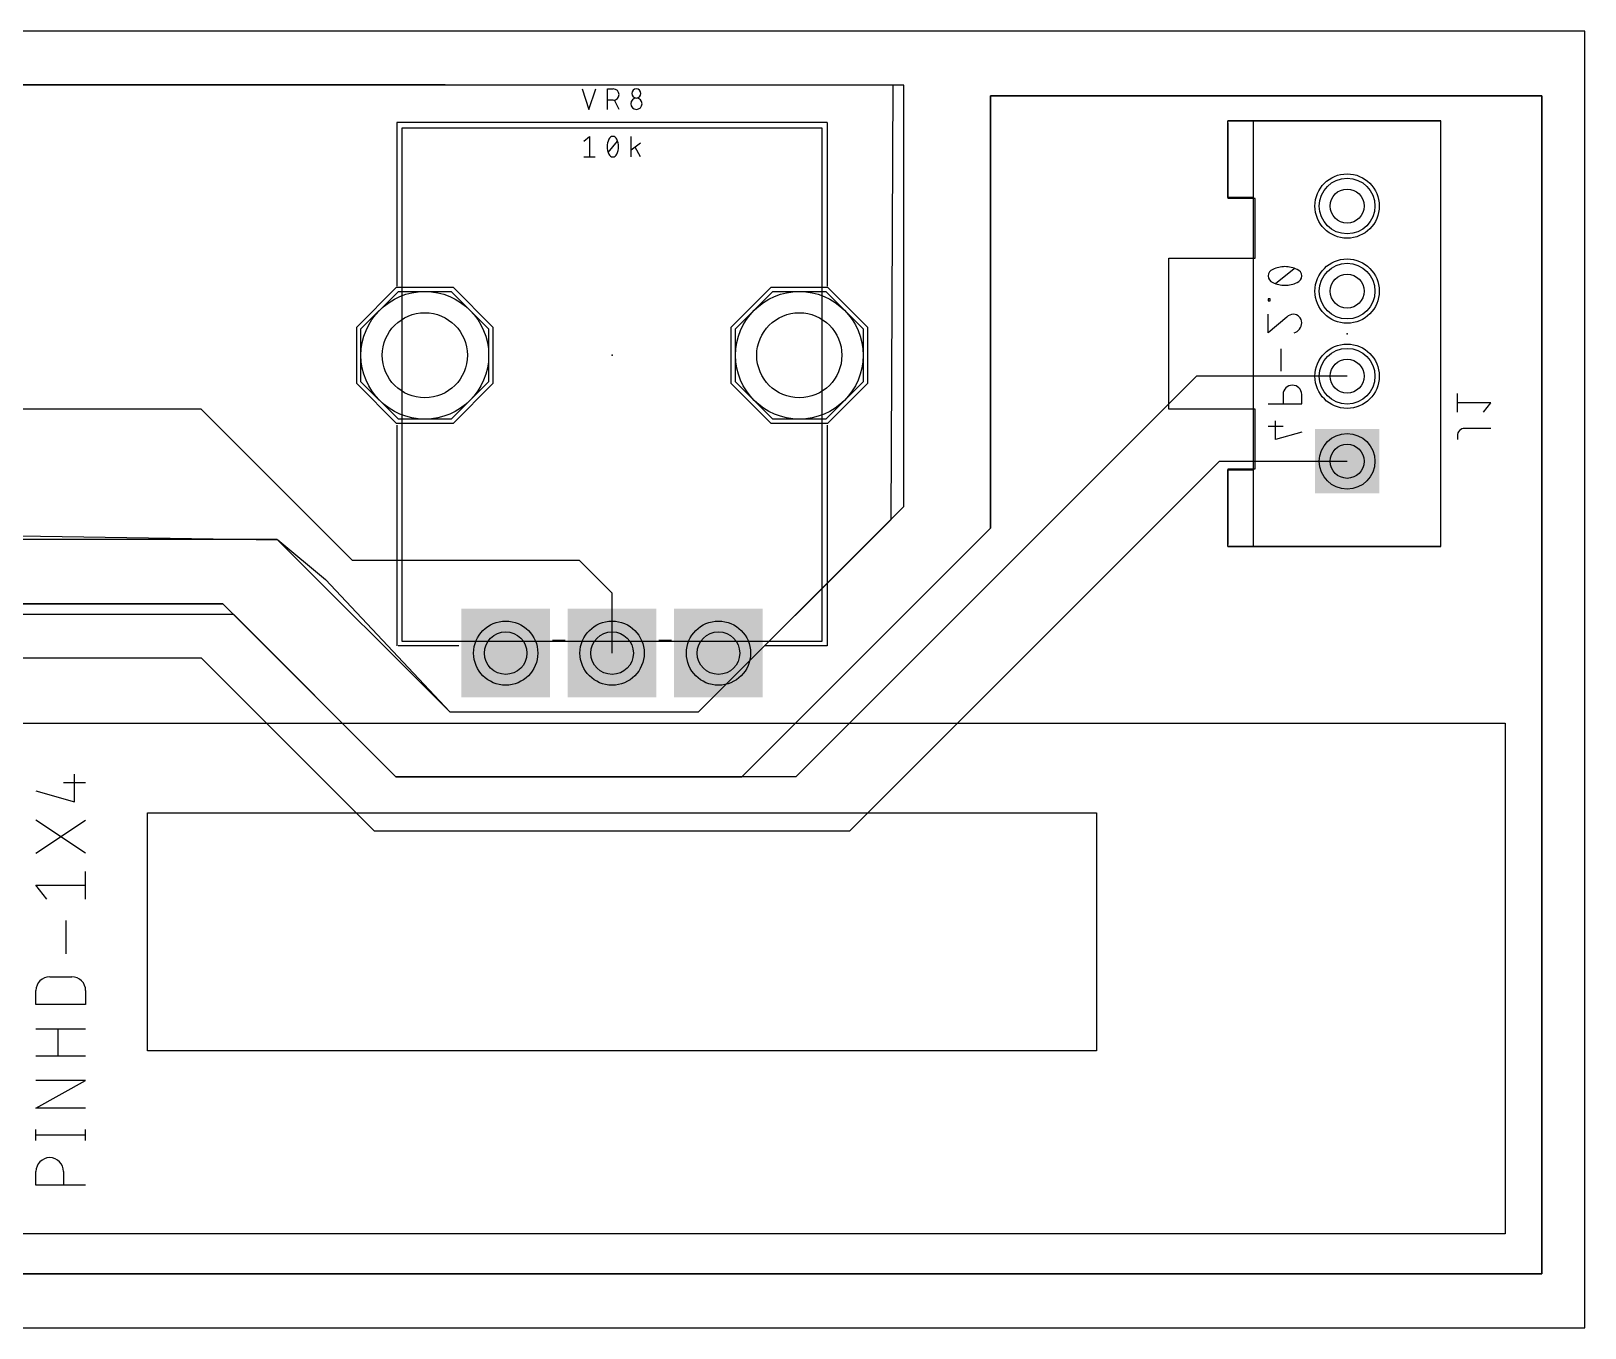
# Model space of a CAD drawing. Extents: x -1.9 to 15.8, y 0 to 5.9.
# Drawn here: x 14.363 to 15.8, y 0 to 1.2 of the extents above; entities that cross this region are included whole.
import ezdxf

# ---------------------------------------------------------------- set-up
doc = ezdxf.new("R2010")
doc.units = 0
for name, color, linetype in [('1', 12, 'CONTINUOUS'), ('101', 1, 'CONTINUOUS'), ('15', 30, 'CONTINUOUS'), ('17', 110, 'CONTINUOUS'), ('2', 41, 'CONTINUOUS'), ('21', 253, 'CONTINUOUS'), ('22', 253, 'CONTINUOUS'), ('23', 53, 'CONTINUOUS'), ('24', 53, 'CONTINUOUS'), ('25', 253, 'CONTINUOUS'), ('26', 253, 'CONTINUOUS'), ('27', 253, 'CONTINUOUS'), ('28', 253, 'CONTINUOUS'), ('29', 253, 'CONTINUOUS'), ('30', 253, 'CONTINUOUS'), ('40', 132, 'CONTINUOUS'), ('44', 253, 'CONTINUOUS'), ('46', 140, 'CONTINUOUS'), ('51', 253, 'CONTINUOUS')]:
    doc.layers.add(name, color=color, linetype=linetype)

# ---------------------------------------------------------------- blocks, each defined once
blk = doc.blocks.new('SQUAREP')
blk.add_solid([(-0.5, -0.5), (0.5, -0.5), (-0.5, 0.5), (0.5, 0.5)])
blk = doc.blocks.new('ROUNDP')
blk.add_circle((0, 0), 0.5)
blk = doc.blocks.new('OCTAGONP')
blk.add_lwpolyline([(-0.5, -0.207107), (-0.5, 0.207107), (-0.207107, 0.5), (0.207107, 0.5), (0.5, 0.207107), (0.5, -0.207107), (0.207107, -0.5), (-0.207107, -0.5)], close=True)

msp = doc.modelspace()

# ---------------------------------------------------------------- linework, layer by layer
at = {"layer": '1'}
for p, q in [((15.44063, 0.88063), (15.07, 0.51)), ((15.58, 0.88063), (15.44063, 0.88063)), ((14.52, 0.85), (13.9, 0.85)), ((14.66, 0.71), (14.52, 0.85)), ((15.12, 0.46), (15.46189, 0.80189)), ((15.46189, 0.80189), (15.58, 0.80189)), ((14.87, 0.71), (14.66, 0.71)), ((14.9, 0.68), (14.87, 0.71)), ((14.9, 0.624409), (14.9, 0.68)), ((14.55, 0.66), (13.93, 0.66)), ((14.7, 0.51), (14.55, 0.66)), ((13.9, 0.62), (14.52, 0.62)), ((14.52, 0.62), (14.68, 0.46)), ((15.07, 0.51), (14.7, 0.51)), ((14.68, 0.46), (15.12, 0.46))]:
    msp.add_line(p, q, dxfattribs=at)
at = {"layer": '101'}
for p, q in [((14.289055, 0.559449), (15.726063, 0.559449)), ((15.726063, 0.559449), (15.726063, 0.087008)), ((14.470157, 0.476772), (15.34811, 0.476772)), ((14.470157, 0.256299), (14.470157, 0.476772)), ((15.34811, 0.476772), (15.34811, 0.256299)), ((15.34811, 0.256299), (14.470157, 0.256299)), ((15.726063, 0.087008), (14.289055, 0.087008))]:
    msp.add_line(p, q, dxfattribs=at)
at = {"layer": '15'}
for p, q in [((15.17, 1.15), (0.68, 1.15)), ((15.17, 0.76), (15.17, 1.15)), ((15.25, 0.74), (15.25, 1.14)), ((15.25, 1.14), (15.76, 1.14)), ((15.76, 1.14), (15.76, 0.05)), ((14.98, 0.57), (15.17, 0.76)), ((15.02, 0.51), (15.25, 0.74)), ((13.88, 0.73), (14.59, 0.73)), ((14.59, 0.73), (14.75, 0.57)), ((13.93, 0.67), (14.54, 0.67)), ((14.54, 0.67), (14.7, 0.51)), ((14.75, 0.57), (14.98, 0.57)), ((14.7, 0.51), (15.02, 0.51)), ((15.76, 0.05), (0.16, 0.05))]:
    msp.add_line(p, q, dxfattribs=at)
at = {"layer": '2'}
for p, q in [((15.16, 1.15), (0.66, 1.16)), ((15.158176, 0.748176), (15.16, 1.15)), ((15.76, 1.14), (15.25, 1.14)), ((15.25, 1.14), (15.25, 0.75)), ((15.76, 0.05), (15.76, 1.14)), ((14.98, 0.57), (15.158176, 0.748176)), ((15.25, 0.75), (15.25, 0.74)), ((13.919313, 0.739404), (14.590925, 0.729228)), ((15.25, 0.74), (15.02, 0.51)), ((14.590925, 0.729228), (14.634888, 0.692538)), ((14.634888, 0.692538), (14.75, 0.57)), ((14.54, 0.67), (13.93, 0.67)), ((14.7, 0.51), (14.54, 0.67)), ((14.75, 0.57), (14.98, 0.57)), ((15.02, 0.51), (14.7, 0.51)), ((0.16, 0.05), (15.76, 0.05))]:
    msp.add_line(p, q, dxfattribs=at)
at = {"layer": '21'}
for p, q in [((14.700906, 1.115472), (14.700906, 0.963976)), ((15.099094, 1.115472), (14.700906, 1.115472)), ((15.099094, 1.115472), (15.099094, 0.963976)), ((14.700906, 0.835472), (14.700906, 0.63122)), ((15.099094, 0.835433), (15.099094, 0.63122)), ((14.856693, 0.63622), (14.844882, 0.63622)), ((14.955118, 0.63622), (14.943307, 0.63622)), ((14.758268, 0.63122), (14.702087, 0.63122)), ((15.099094, 0.63122), (15.041732, 0.63122))]:
    msp.add_line(p, q, dxfattribs=at)
at = {"layer": '22'}
for p, q in [((15.469764, 1.045984), (15.469764, 1.11685)), ((15.469764, 1.11685), (15.493386, 1.11685)), ((15.493386, 1.045984), (15.493386, 1.11685)), ((15.493386, 1.11685), (15.666614, 1.11685)), ((15.639055, 1.11685), (15.520945, 1.11685)), ((15.666614, 0.72315), (15.666614, 1.11685)), ((15.493386, 1.045984), (15.469764, 1.045984)), ((15.493386, 0.794016), (15.493386, 1.045984)), ((15.469764, 0.72315), (15.469764, 0.794016)), ((15.469764, 0.794016), (15.493386, 0.794016)), ((15.493386, 0.72315), (15.493386, 0.794016)), ((15.493386, 0.72315), (15.469764, 0.72315)), ((15.666614, 0.72315), (15.493386, 0.72315)), ((15.61937, 0.72315), (15.54063, 0.72315))]:
    msp.add_line(p, q, dxfattribs=at)
at = {"layer": '23'}
msp.add_point((14.9, 0.9), dxfattribs=at)
at = {"layer": '24'}
msp.add_point((15.58, 0.92), dxfattribs=at)
at = {"layer": '25'}
for p, q in [((14.872235, 1.1465), (14.878568, 1.1275)), ((14.878568, 1.1275), (14.884901, 1.1465)), ((14.895861, 1.1275), (14.895861, 1.1465)), ((14.895861, 1.1465), (14.901139, 1.1465)), ((14.901139, 1.135944), (14.895861, 1.135944)), ((14.906416, 1.1275), (14.902194, 1.135944))]:
    msp.add_line(p, q, dxfattribs=at)
for centre, radius, start, end in [((14.901139, 1.141222), 0.005278, 270, 90), ((14.922488, 1.132778), 0.005278, 0, 180), ((14.922488, 1.142278), 0.004222, 0, 180), ((14.922488, 1.142278), 0.004222, 180, 0), ((14.922488, 1.132778), 0.005278, 180, 0)]:
    msp.add_arc(centre, radius, start, end, dxfattribs=at)
at = {"layer": '26'}
for p, q in [((15.682, 0.847505), (15.682, 0.864728)), ((15.713, 0.856117), (15.682, 0.856117)), ((15.706111, 0.847505), (15.713, 0.856117)), ((15.682, 0.825444), (15.682, 0.822)), ((15.713, 0.832333), (15.688889, 0.832333))]:
    msp.add_line(p, q, dxfattribs=at)
msp.add_arc((15.688889, 0.825444), 0.006889, 90, 180, dxfattribs=at)
at = {"layer": '27'}
for p, q in [((14.87378, 1.098278), (14.879057, 1.1025)), ((14.879057, 1.1025), (14.879057, 1.0835)), ((14.896435, 1.087722), (14.904879, 1.098278)), ((14.917776, 1.0835), (14.917776, 1.1025)), ((14.92622, 1.096167), (14.917776, 1.089833)), ((14.87378, 1.0835), (14.884335, 1.0835)), ((14.92622, 1.0835), (14.92147, 1.092472)), ((14.392556, 0.504721), (14.413, 0.504721)), ((14.402778, 0.486833), (14.402778, 0.512388)), ((14.367, 0.497055), (14.402778, 0.486833)), ((14.413, 0.439277), (14.367, 0.469944)), ((14.367, 0.439277), (14.413, 0.469944)), ((14.413, 0.396833), (14.413, 0.422388)), ((14.377222, 0.396833), (14.367, 0.40961)), ((14.367, 0.40961), (14.413, 0.40961)), ((14.395111, 0.346277), (14.395111, 0.376944)), ((14.379778, 0.324888), (14.400222, 0.324888)), ((14.367, 0.299333), (14.367, 0.312111)), ((14.413, 0.312111), (14.413, 0.299333)), ((14.413, 0.299333), (14.367, 0.299333)), ((14.367, 0.276889), (14.413, 0.276889)), ((14.387445, 0.251333), (14.387445, 0.276889)), ((14.413, 0.251333), (14.367, 0.251333)), ((14.367, 0.203333), (14.413, 0.228889)), ((14.413, 0.228889), (14.367, 0.228889)), ((14.413, 0.203333), (14.367, 0.203333)), ((14.367, 0.1735), (14.367, 0.183722)), ((14.367, 0.178611), (14.413, 0.178611)), ((14.413, 0.1735), (14.413, 0.183722)), ((14.367, 0.132), (14.367, 0.144778)), ((14.392556, 0.144778), (14.392556, 0.132)), ((14.413, 0.132), (14.367, 0.132))]:
    msp.add_line(p, q, dxfattribs=at)
for centre, radius, start, end in [((14.911037, 1.093), 0.015657, 154.011082, 180.000285), ((14.911038, 1.093), 0.015658, 179.999978, 205.988205), ((14.900657, 1.098594), 0.003906, 90.000273, 161.076165), ((14.900657, 1.098594), 0.003906, 18.925298, 90.000068), ((14.890277, 1.093), 0.015657, 359.999814, 25.98882), ((14.890277, 1.093), 0.015658, 334.011893, 359.999923), ((14.900657, 1.087406), 0.003906, 198.925952, 270.000137), ((14.900657, 1.087406), 0.003906, 269.999522, 341.072585), ((14.379778, 0.312111), 0.012778, 90, 180), ((14.400222, 0.312111), 0.012778, 359.999448, 90), ((14.379778, 0.144778), 0.012778, 0, 180)]:
    msp.add_arc(centre, radius, start, end, dxfattribs=at)
at = {"layer": '28'}
for p, q in [((15.513889, 0.966522), (15.531111, 0.9803)), ((15.508722, 0.952222), (15.507, 0.952222)), ((15.507, 0.952222), (15.507, 0.9505)), ((15.507, 0.9505), (15.508722, 0.9505)), ((15.508722, 0.9505), (15.508722, 0.952222)), ((15.507, 0.9207), (15.507, 0.937922)), ((15.524222, 0.935338), (15.507, 0.9207)), ((15.519055, 0.885378), (15.519055, 0.906044)), ((15.520778, 0.863728), (15.520778, 0.855117)), ((15.538, 0.855117), (15.538, 0.863728)), ((15.507, 0.855117), (15.538, 0.855117)), ((15.520778, 0.834055), (15.507, 0.834055)), ((15.513889, 0.822), (15.513889, 0.839222)), ((15.538, 0.828889), (15.513889, 0.822))]:
    msp.add_line(p, q, dxfattribs=at)
for centre, radius, start, end in [((15.513372, 0.973411), 0.006372, 108.923254, 180.000284), ((15.5225, 0.956476), 0.025546, 90.000134, 115.989743), ((15.5225, 0.956477), 0.025545, 64.00982, 90.000027), ((15.531628, 0.973411), 0.006372, 359.999967, 71.078043), ((15.513372, 0.973411), 0.006372, 180, 251.074249), ((15.5225, 0.990347), 0.025547, 244.011399, 269.99992), ((15.5225, 0.990346), 0.025546, 269.99998, 295.988978), ((15.531628, 0.973411), 0.006372, 288.924453, 359.999749), ((15.53025, 0.929598), 0.008324, 89.999966, 136.398344), ((15.53025, 0.930172), 0.00775, 0, 90), ((15.528043, 0.930172), 0.009957, 287.945032, 359.999955), ((15.529389, 0.863728), 0.008611, 0, 180)]:
    msp.add_arc(centre, radius, start, end, dxfattribs=at)
at = {"layer": '40'}
for p, q in [((15.666614, 1.11685), (15.469764, 1.11685)), ((15.47, 1.045), (15.47, 1.115)), ((15.666614, 0.72315), (15.666614, 1.11685)), ((15.495, 1.045), (15.47, 1.045)), ((15.495, 0.99), (15.495, 1.045)), ((15.415, 0.85), (15.415, 0.99)), ((15.415, 0.99), (15.495, 0.99)), ((15.495, 0.85), (15.415, 0.85)), ((15.495, 0.795), (15.495, 0.85)), ((15.47, 0.725), (15.47, 0.795)), ((15.47, 0.795), (15.495, 0.795)), ((15.469764, 0.72315), (15.666614, 0.72315))]:
    msp.add_line(p, q, dxfattribs=at)
at = {"layer": '44'}
for centre, radius in [((15.58, 1.03811), 0.015748), ((15.58, 0.95937), 0.015748), ((14.726772, 0.9), 0.03937), ((15.073228, 0.9), 0.03937), ((15.58, 0.88063), 0.015748), ((15.58, 0.80189), 0.015748), ((14.801575, 0.624409), 0.019685), ((14.9, 0.624409), 0.019685), ((14.998425, 0.624409), 0.019685)]:
    msp.add_circle(centre, radius, dxfattribs=at)
at = {"layer": '46'}
for p, q in [((15.8, 1.2), (0.1, 1.2)), ((15.8, 0), (15.8, 1.2)), ((0.1, 0), (15.8, 0))]:
    msp.add_line(p, q, dxfattribs=at)
at = {"layer": '51'}
for p, q in [((14.705906, 0.635039), (14.705906, 1.110472)), ((14.705906, 1.110472), (15.094094, 1.110472)), ((15.094094, 1.110472), (15.094094, 0.635039)), ((15.094094, 0.635039), (14.705906, 0.635039))]:
    msp.add_line(p, q, dxfattribs=at)

# ---------------------------------------------------------------- block references
at = {"layer": '17'}
for name, p, xscale, yscale, rotation in [('ROUNDP', (15.58, 1.03811), 0.051496, 0.051496, 90), ('ROUNDP', (15.58, 1.03811), 0.051496, 0.051496, 90), ('ROUNDP', (15.58, 1.03811), 0.051496, 0.051496, 90), ('ROUNDP', (15.58, 1.03811), 0.051496, 0.051496, 90), ('ROUNDP', (15.58, 0.95937), 0.051496, 0.051496, 90), ('ROUNDP', (15.58, 0.95937), 0.051496, 0.051496, 90), ('ROUNDP', (15.58, 0.95937), 0.051496, 0.051496, 90), ('ROUNDP', (15.58, 0.95937), 0.051496, 0.051496, 90), ('OCTAGONP', (14.726772, 0.9), 0.11811, 0.11811, 270), ('ROUNDP', (14.726772, 0.9), 0.11811, 0.11811, 270), ('ROUNDP', (14.726772, 0.9), 0.11811, 0.11811, 270), ('OCTAGONP', (14.726772, 0.9), 0.11811, 0.11811, 270), ('OCTAGONP', (15.073228, 0.9), 0.11811, 0.11811, 270), ('ROUNDP', (15.073228, 0.9), 0.11811, 0.11811, 270), ('ROUNDP', (15.073228, 0.9), 0.11811, 0.11811, 270), ('OCTAGONP', (15.073228, 0.9), 0.11811, 0.11811, 270), ('ROUNDP', (15.58, 0.88063), 0.051496, 0.051496, 90), ('ROUNDP', (15.58, 0.88063), 0.051496, 0.051496, 90), ('ROUNDP', (15.58, 0.88063), 0.051496, 0.051496, 90), ('ROUNDP', (15.58, 0.88063), 0.051496, 0.051496, 90), ('SQUAREP', (15.58, 0.80189), 0.051496, 0.051496, 90), ('ROUNDP', (15.58, 0.80189), 0.051496, 0.051496, 90), ('ROUNDP', (15.58, 0.80189), 0.051496, 0.051496, 90), ('SQUAREP', (15.58, 0.80189), 0.051496, 0.051496, 90), ('SQUAREP', (14.801575, 0.624409), 0.074, 0.074, 270), ('SQUAREP', (14.801575, 0.624409), 0.074, 0.074, 270), ('SQUAREP', (14.9, 0.624409), 0.074, 0.074, 270), ('SQUAREP', (14.9, 0.624409), 0.074, 0.074, 270), ('SQUAREP', (14.998425, 0.624409), 0.074, 0.074, 270), ('SQUAREP', (14.998425, 0.624409), 0.074, 0.074, 270), ('ROUNDP', (14.801575, 0.624409), 0.05937, 0.05937, 270), ('ROUNDP', (14.801575, 0.624409), 0.05937, 0.05937, 270), ('ROUNDP', (14.9, 0.624409), 0.05937, 0.05937, 270), ('ROUNDP', (14.9, 0.624409), 0.05937, 0.05937, 270), ('ROUNDP', (14.998425, 0.624409), 0.05937, 0.05937, 270), ('ROUNDP', (14.998425, 0.624409), 0.05937, 0.05937, 270)]:
    msp.add_blockref(name, p, dxfattribs=dict(at, xscale=xscale, yscale=yscale, rotation=rotation))
at = {"layer": '29'}
for name, p, xscale, yscale, rotation in [('ROUNDP', (15.58, 1.03811), 0.059496, 0.059496, 90), ('ROUNDP', (15.58, 0.95937), 0.059496, 0.059496, 90), ('OCTAGONP', (14.726772, 0.9), 0.12611, 0.12611, 270), ('OCTAGONP', (15.073228, 0.9), 0.12611, 0.12611, 270), ('ROUNDP', (15.58, 0.88063), 0.059496, 0.059496, 90), ('SQUAREP', (15.58, 0.80189), 0.059496, 0.059496, 90), ('SQUAREP', (14.801575, 0.624409), 0.082, 0.082, 270), ('SQUAREP', (14.9, 0.624409), 0.082, 0.082, 270), ('SQUAREP', (14.998425, 0.624409), 0.082, 0.082, 270)]:
    msp.add_blockref(name, p, dxfattribs=dict(at, xscale=xscale, yscale=yscale, rotation=rotation))
at = {"layer": '30'}
for name, p, xscale, yscale, rotation in [('ROUNDP', (15.58, 1.03811), 0.059496, 0.059496, 90), ('ROUNDP', (15.58, 0.95937), 0.059496, 0.059496, 90), ('OCTAGONP', (14.726772, 0.9), 0.12611, 0.12611, 270), ('OCTAGONP', (15.073228, 0.9), 0.12611, 0.12611, 270), ('ROUNDP', (15.58, 0.88063), 0.059496, 0.059496, 90), ('SQUAREP', (15.58, 0.80189), 0.059496, 0.059496, 90), ('SQUAREP', (14.801575, 0.624409), 0.082, 0.082, 270), ('SQUAREP', (14.9, 0.624409), 0.082, 0.082, 270), ('SQUAREP', (14.998425, 0.624409), 0.082, 0.082, 270)]:
    msp.add_blockref(name, p, dxfattribs=dict(at, xscale=xscale, yscale=yscale, rotation=rotation))

doc.saveas('drawing.dxf')
